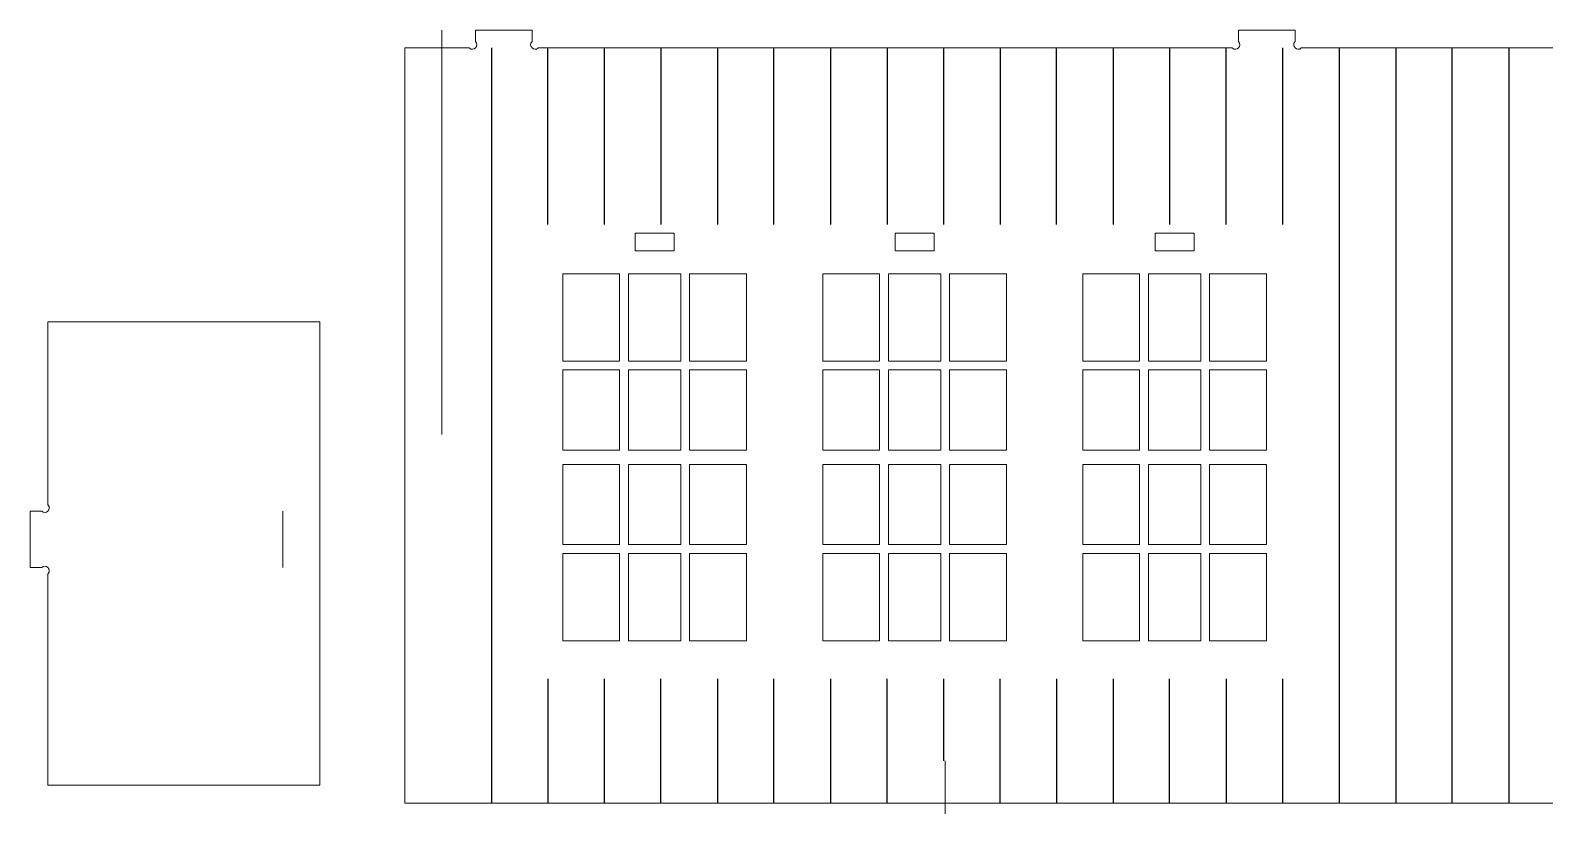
# Model space of a CAD drawing. Header units: millimetres. Extents: x -200 to 189, y -105 to 105.
# Drawn here: x -199.8 to -6.9, y 4.9 to 104.8 of the extents above; entities that cross this region are included whole.
import ezdxf

# ---------------------------------------------------------------- set-up
doc = ezdxf.new("R2010")
doc.units = ezdxf.units.MM
doc.header["$MEASUREMENT"] = 0
doc.layers.add('Capa 1', color=7, linetype='Continuous')

msp = doc.modelspace()

# ---------------------------------------------------------------- linework, layer by layer
at = {"layer": 'Capa 1', "color": 93, "lineweight": 18}
for points, knots in [([(-38.6862, 104.7527), (-38.6862, 104.7527), (-45.886, 104.7527), (-45.886, 104.7527), (-45.886, 104.7527), (-45.886, 104.7527), (-45.886, 103.2998), (-45.886, 103.2998), (-45.886, 103.2998), (-45.3548, 102.7683), (-46.1519, 101.9712), (-46.6831, 102.5026), (-46.6831, 102.5026), (-46.6831, 102.5026), (-135.0886, 102.5026), (-135.0886, 102.5026), (-135.0886, 102.5026), (-135.6204, 101.9712), (-136.4177, 102.7683), (-135.8862, 103.2998), (-135.8862, 103.2998), (-135.8862, 103.2998), (-135.8862, 104.7527), (-135.8862, 104.7527), (-135.8862, 104.7527), (-135.8862, 104.7527), (-143.086, 104.7527), (-143.086, 104.7527), (-143.086, 104.7527), (-143.086, 104.7527), (-143.086, 103.2998), (-143.086, 103.2998), (-143.086, 103.2998), (-142.5545, 102.7683), (-143.3519, 101.9712), (-143.8834, 102.5026), (-143.8834, 102.5026), (-146.6176, 102.5026), (-149.3518, 102.5026), (-152.086, 102.5026), (-152.086, 102.5026), (-152.086, 102.5026), (-152.086, 6.2025), (-152.086, 6.2025), (-152.086, 6.2025), (-47.086, 6.2025), (57.9139, 6.2025), (162.9139, 6.2025), (162.9139, 6.2025), (162.9139, 6.2025), (162.9139, 102.5026), (162.9139, 102.5026), (162.9139, 102.5026), (160.1797, 102.5026), (157.4455, 102.5026), (154.7113, 102.5026), (154.7113, 102.5026), (154.1798, 101.9712), (153.3824, 102.7683), (153.9137, 103.2998), (153.9137, 103.2998), (153.9137, 103.2998), (153.9137, 104.7527), (153.9137, 104.7527), (153.9137, 104.7527), (153.9137, 104.7527), (146.7139, 104.7527), (146.7139, 104.7527), (146.7139, 104.7527), (146.7139, 104.7527), (146.7139, 103.2998), (146.7139, 103.2998), (146.7139, 103.2998), (147.2457, 102.7683), (146.448, 101.9712), (145.9168, 102.5026), (145.9168, 102.5026), (145.9168, 102.5026), (57.5113, 102.5026), (57.5113, 102.5026), (57.5113, 102.5026), (56.9798, 101.9712), (56.1824, 102.7683), (56.7139, 103.2998), (56.7139, 103.2998), (56.7139, 103.2998), (56.7139, 104.7527), (56.7139, 104.7527), (56.7139, 104.7527), (56.7139, 104.7527), (49.5138, 104.7527), (49.5138, 104.7527), (49.5138, 104.7527), (49.5138, 104.7527), (49.5138, 103.2998), (49.5138, 103.2998), (49.5138, 103.2998), (50.0453, 102.7683), (49.2482, 101.9712), (48.7167, 102.5026), (48.7167, 102.5026), (19.8482, 102.5026), (-9.0204, 102.5026), (-37.8889, 102.5026), (-37.8889, 102.5026), (-38.4204, 101.9712), (-39.2175, 102.7683), (-38.6863, 103.2998), (-38.6863, 103.2998), (-38.6863, 103.2998), (-38.6862, 104.7527), (-38.6862, 104.7527)], [0, 0, 0, 0, 0.03448276, 0.03448276, 0.03448276, 0.03448277, 0.06896552, 0.06896552, 0.06896552, 0.06896553, 0.10344828, 0.10344828, 0.10344828, 0.10344829, 0.13793103, 0.13793103, 0.13793103, 0.13793104, 0.17241379, 0.17241379, 0.17241379, 0.1724138, 0.20689655, 0.20689655, 0.20689655, 0.20689656, 0.24137931, 0.24137931, 0.24137931, 0.24137932, 0.27586207, 0.27586207, 0.27586207, 0.27586208, 0.31034483, 0.31034483, 0.31034483, 0.31034484, 0.34482759, 0.34482759, 0.34482759, 0.3448276, 0.37931034, 0.37931034, 0.37931034, 0.37931035, 0.4137931, 0.4137931, 0.4137931, 0.41379311, 0.44827586, 0.44827586, 0.44827586, 0.44827587, 0.48275862, 0.48275862, 0.48275862, 0.48275863, 0.51724138, 0.51724138, 0.51724138, 0.51724139, 0.55172414, 0.55172414, 0.55172414, 0.55172415, 0.5862069, 0.5862069, 0.5862069, 0.58620691, 0.62068966, 0.62068966, 0.62068966, 0.62068967, 0.65517241, 0.65517241, 0.65517241, 0.65517242, 0.68965517, 0.68965517, 0.68965517, 0.68965518, 0.72413793, 0.72413793, 0.72413793, 0.72413794, 0.75862069, 0.75862069, 0.75862069, 0.7586207, 0.79310345, 0.79310345, 0.79310345, 0.79310346, 0.82758621, 0.82758621, 0.82758621, 0.82758622, 0.86206897, 0.86206897, 0.86206897, 0.86206898, 0.89655172, 0.89655172, 0.89655172, 0.89655173, 0.93103448, 0.93103448, 0.93103448, 0.93103449, 1, 1, 1, 1]), ([(-197.5453, 8.4966), (-197.5453, 8.4966), (-197.5453, 35.4399), (-197.5453, 35.4399), (-197.5453, 35.4399), (-197.0141, 35.9714), (-197.8114, 36.7685), (-198.3429, 36.237), (-198.3429, 36.237), (-198.3429, 36.237), (-199.7956, 36.237), (-199.7956, 36.237), (-199.7956, 36.237), (-199.7956, 36.237), (-199.7956, 43.4371), (-199.7956, 43.4371), (-199.7956, 43.4371), (-199.7956, 43.4371), (-198.3429, 43.4371), (-198.3429, 43.4371), (-198.3429, 43.4371), (-197.8114, 42.9059), (-197.014, 43.703), (-197.5453, 44.2342), (-197.5453, 44.2342), (-197.5453, 44.2342), (-197.5453, 67.5839), (-197.5453, 67.5839), (-197.5453, 67.5839), (-197.5453, 67.5839), (-162.8958, 67.584), (-162.8958, 67.584), (-162.8958, 67.584), (-162.8958, 67.584), (-162.8958, 8.4966), (-162.8958, 8.4966), (-162.8958, 8.4966), (-162.8958, 8.4966), (-197.5453, 8.4966), (-197.5453, 8.4966)], [0, 0, 0, 0, 0.09090909, 0.09090909, 0.09090909, 0.0909091, 0.18181818, 0.18181818, 0.18181818, 0.18181819, 0.27272727, 0.27272727, 0.27272727, 0.27272728, 0.36363636, 0.36363636, 0.36363636, 0.36363637, 0.45454545, 0.45454545, 0.45454545, 0.45454546, 0.54545455, 0.54545455, 0.54545455, 0.54545456, 0.63636364, 0.63636364, 0.63636364, 0.63636365, 0.72727273, 0.72727273, 0.72727273, 0.72727274, 0.81818182, 0.81818182, 0.81818182, 0.81818183, 1, 1, 1, 1])]:
    msp.add_open_spline(points, degree=3, knots=knots, dxfattribs=at)
at = {"layer": 'Capa 1', "color": 133, "lineweight": 18}
for points in [[(-147.3611, 104.7527), (-147.3611, 104.7527), (-147.3611, 53.2277), (-147.3611, 53.2277)], [(-167.6206, 43.4371), (-167.6206, 43.4371), (-167.6206, 36.237), (-167.6206, 36.237)], [(-83.2362, 11.6026), (-83.2362, 11.6026), (-83.2362, 4.8526), (-83.2362, 4.8526)]]:
    msp.add_open_spline(points, degree=3, dxfattribs=at)
at = {"layer": 'Capa 1', "lineweight": 25}
for points in [[(-141.0611, 102.5026), (-141.0611, 102.5026), (-141.0611, 6.2025), (-141.0611, 6.2025)], [(-133.861, 80.0026), (-133.861, 80.0026), (-133.861, 102.5026), (-133.861, 102.5026)], [(-126.6609, 80.0026), (-126.6609, 80.0026), (-126.6609, 102.5026), (-126.6609, 102.5026)], [(-119.4611, 102.5026), (-119.4611, 102.5026), (-119.4611, 80.0025), (-119.4611, 80.0025)], [(-112.261, 102.5026), (-112.261, 102.5026), (-112.261, 80.0025), (-112.261, 80.0025)], [(-105.0609, 80.0026), (-105.0609, 80.0026), (-105.0609, 102.5026), (-105.0609, 102.5026)], [(-97.8611, 102.5026), (-97.8611, 102.5026), (-97.8611, 80.0025), (-97.8611, 80.0025)], [(-90.661, 102.5026), (-90.661, 102.5026), (-90.661, 80.0025), (-90.661, 80.0025)], [(-83.4612, 102.5026), (-83.4612, 102.5026), (-83.4612, 80.0025), (-83.4612, 80.0025)], [(-76.2611, 102.5026), (-76.2611, 102.5026), (-76.2611, 80.0025), (-76.2611, 80.0025)], [(-69.0611, 80.0026), (-69.0611, 80.0026), (-69.0611, 102.5026), (-69.0611, 102.5026)], [(-61.8613, 102.5026), (-61.8613, 102.5026), (-61.8613, 80.0025), (-61.8613, 80.0025)], [(-54.6612, 102.5026), (-54.6612, 102.5026), (-54.6612, 80.0025), (-54.6612, 80.0025)], [(-47.4611, 80.0026), (-47.4611, 80.0026), (-47.4611, 102.5026), (-47.4611, 102.5026)], [(-40.261, 80.0026), (-40.261, 80.0026), (-40.261, 102.5026), (-40.261, 102.5026)], [(-33.061, 102.5026), (-33.061, 102.5026), (-33.061, 6.2025), (-33.061, 6.2025)], [(-25.8611, 102.5026), (-25.8611, 102.5026), (-25.8611, 6.2025), (-25.8611, 6.2025)], [(-18.6611, 6.2026), (-18.6611, 6.2026), (-18.6611, 102.5026), (-18.6611, 102.5026)], [(-11.461, 102.5026), (-11.461, 102.5026), (-11.461, 6.2025), (-11.461, 6.2025)], [(-133.861, 22.0425), (-133.861, 22.0425), (-133.861, 6.2025), (-133.861, 6.2025)], [(-126.6609, 6.2026), (-126.6609, 6.2026), (-126.6609, 22.0426), (-126.6609, 22.0426)], [(-119.4611, 6.2026), (-119.4611, 6.2026), (-119.4611, 22.0426), (-119.4611, 22.0426)], [(-112.261, 22.0425), (-112.261, 22.0425), (-112.261, 6.2025), (-112.261, 6.2025)], [(-105.0609, 6.2026), (-105.0609, 6.2026), (-105.0609, 22.0426), (-105.0609, 22.0426)], [(-97.8611, 22.0425), (-97.8611, 22.0425), (-97.8611, 6.2025), (-97.8611, 6.2025)], [(-90.661, 6.2026), (-90.661, 6.2026), (-90.661, 22.0426), (-90.661, 22.0426)], [(-83.4612, 22.0425), (-83.4612, 22.0425), (-83.4612, 11.6026), (-83.4612, 11.6026)], [(-76.2611, 6.2026), (-76.2611, 6.2026), (-76.2611, 22.0426), (-76.2611, 22.0426)], [(-69.0611, 22.0425), (-69.0611, 22.0425), (-69.0611, 6.2025), (-69.0611, 6.2025)], [(-61.8613, 22.0425), (-61.8613, 22.0425), (-61.8613, 6.2025), (-61.8613, 6.2025)], [(-54.6612, 6.2026), (-54.6612, 6.2026), (-54.6612, 22.0426), (-54.6612, 22.0426)], [(-47.4611, 22.0425), (-47.4611, 22.0425), (-47.4611, 6.2025), (-47.4611, 6.2025)], [(-40.261, 6.2026), (-40.261, 6.2026), (-40.261, 22.0426), (-40.261, 22.0426)]]:
    msp.add_open_spline(points, degree=3, dxfattribs=at)
at = {"layer": 'Capa 1', "color": 133, "lineweight": 18}
for points in [[(-122.7462, 78.8775), (-122.7462, 78.8775), (-122.7462, 76.6276), (-122.7462, 76.6276), (-122.7462, 76.6276), (-122.7462, 76.6276), (-117.7962, 76.6276), (-117.7962, 76.6276), (-117.7962, 76.6276), (-117.7962, 76.6276), (-117.7962, 78.8775), (-117.7962, 78.8775), (-117.7962, 78.8775), (-117.7962, 78.8775), (-122.7462, 78.8775), (-122.7462, 78.8775)], [(-84.6762, 76.6276), (-84.6762, 76.6276), (-84.6762, 78.8775), (-84.6762, 78.8775), (-84.6762, 78.8775), (-84.6762, 78.8775), (-89.6262, 78.8775), (-89.6262, 78.8775), (-89.6262, 78.8775), (-89.6262, 78.8775), (-89.6262, 76.6276), (-89.6262, 76.6276), (-89.6262, 76.6276), (-89.6262, 76.6276), (-84.6762, 76.6276), (-84.6762, 76.6276)], [(-51.556, 76.6276), (-51.556, 76.6276), (-51.556, 78.8775), (-51.556, 78.8775), (-51.556, 78.8775), (-51.556, 78.8775), (-56.506, 78.8775), (-56.506, 78.8775), (-56.506, 78.8775), (-56.506, 78.8775), (-56.506, 76.6276), (-56.506, 76.6276), (-56.506, 76.6276), (-56.506, 76.6276), (-51.556, 76.6276), (-51.556, 76.6276)]]:
    msp.add_open_spline(points, degree=3, knots=[0, 0, 0, 0, 0.2, 0.2, 0.2, 0.20000001, 0.4, 0.4, 0.4, 0.40000001, 0.6, 0.6, 0.6, 0.60000001, 1, 1, 1, 1], dxfattribs=at)
at = {"layer": 'Capa 1', "color": 240, "lineweight": 18}
for points in [[(-131.9637, 73.7026), (-131.9678, 73.7026), (-131.9712, 73.6992), (-131.9712, 73.6951), (-131.9712, 73.6951), (-131.9712, 73.6951), (-131.9712, 62.5727), (-131.9712, 62.5727), (-131.9712, 62.5727), (-131.9712, 62.5686), (-131.9678, 62.5652), (-131.9637, 62.5652), (-131.9637, 62.5652), (-131.9637, 62.5652), (-124.7411, 62.5651), (-124.7411, 62.5651), (-124.7411, 62.5651), (-124.737, 62.5651), (-124.7336, 62.5685), (-124.7336, 62.5726), (-124.7336, 62.5726), (-124.7336, 62.5726), (-124.7336, 73.695), (-124.7336, 73.695), (-124.7336, 73.695), (-124.7336, 73.6991), (-124.737, 73.7025), (-124.7411, 73.7025), (-124.7411, 73.7025), (-124.7411, 73.7025), (-131.9637, 73.7026), (-131.9637, 73.7026)], [(-116.9336, 73.6951), (-116.9336, 73.6992), (-116.937, 73.7026), (-116.9411, 73.7026), (-116.9411, 73.7026), (-116.9411, 73.7026), (-123.6009, 73.7026), (-123.6009, 73.7026), (-123.6009, 73.7026), (-123.605, 73.7026), (-123.6084, 73.6992), (-123.6084, 73.6951), (-123.6084, 73.6951), (-123.6084, 73.6951), (-123.6084, 62.5727), (-123.6084, 62.5727), (-123.6084, 62.5727), (-123.6084, 62.5686), (-123.605, 62.5652), (-123.6009, 62.5652), (-123.6009, 62.5652), (-123.6009, 62.5652), (-116.9411, 62.5651), (-116.9411, 62.5651), (-116.9411, 62.5651), (-116.937, 62.5651), (-116.9336, 62.5685), (-116.9336, 62.5726), (-116.9336, 62.5726), (-116.9336, 62.5726), (-116.9336, 73.6951), (-116.9336, 73.6951)], [(-108.5708, 73.6951), (-108.5708, 73.6992), (-108.5742, 73.7026), (-108.5783, 73.7026), (-108.5783, 73.7026), (-108.5783, 73.7026), (-115.8008, 73.7026), (-115.8008, 73.7026), (-115.8008, 73.7026), (-115.8049, 73.7026), (-115.8083, 73.6992), (-115.8083, 73.6951), (-115.8083, 73.6951), (-115.8083, 73.6951), (-115.8083, 62.5727), (-115.8083, 62.5727), (-115.8083, 62.5727), (-115.8083, 62.5686), (-115.8049, 62.5652), (-115.8008, 62.5652), (-115.8008, 62.5652), (-115.8008, 62.5652), (-108.5783, 62.5651), (-108.5783, 62.5651), (-108.5783, 62.5651), (-108.5742, 62.5651), (-108.5708, 62.5685), (-108.5708, 62.5726), (-108.5708, 62.5726), (-108.5708, 62.5726), (-108.5708, 73.6951), (-108.5708, 73.6951)], [(-98.851, 62.5726), (-98.851, 62.5685), (-98.8476, 62.5651), (-98.8435, 62.5651), (-98.8435, 62.5651), (-98.8435, 62.5651), (-91.6209, 62.5651), (-91.6209, 62.5651), (-91.6209, 62.5651), (-91.6168, 62.5651), (-91.6134, 62.5685), (-91.6134, 62.5726), (-91.6134, 62.5726), (-91.6134, 62.5726), (-91.6134, 73.695), (-91.6134, 73.695), (-91.6134, 73.695), (-91.6134, 73.6991), (-91.6168, 73.7025), (-91.6209, 73.7025), (-91.6209, 73.7025), (-91.6209, 73.7025), (-98.8435, 73.7026), (-98.8435, 73.7026), (-98.8435, 73.7026), (-98.8476, 73.7026), (-98.851, 73.6992), (-98.851, 73.6951), (-98.851, 73.6951), (-98.851, 73.6951), (-98.851, 62.5726), (-98.851, 62.5726)], [(-90.4885, 62.5726), (-90.4885, 62.5685), (-90.4851, 62.5651), (-90.481, 62.5651), (-90.481, 62.5651), (-90.481, 62.5651), (-83.8212, 62.5651), (-83.8212, 62.5651), (-83.8212, 62.5651), (-83.8171, 62.5651), (-83.8137, 62.5685), (-83.8137, 62.5726), (-83.8137, 62.5726), (-83.8137, 62.5726), (-83.8137, 73.695), (-83.8137, 73.695), (-83.8137, 73.695), (-83.8137, 73.6991), (-83.8171, 73.7025), (-83.8212, 73.7025), (-83.8212, 73.7025), (-83.8212, 73.7025), (-90.4809, 73.7026), (-90.4809, 73.7026), (-90.4809, 73.7026), (-90.485, 73.7026), (-90.4884, 73.6992), (-90.4884, 73.6951), (-90.4884, 73.6951), (-90.4884, 73.6951), (-90.4885, 62.5726), (-90.4885, 62.5726)], [(-82.6812, 73.7026), (-82.6853, 73.7026), (-82.6887, 73.6992), (-82.6887, 73.6951), (-82.6887, 73.6951), (-82.6887, 73.6951), (-82.6887, 62.5727), (-82.6887, 62.5727), (-82.6887, 62.5727), (-82.6887, 62.5686), (-82.6853, 62.5652), (-82.6812, 62.5652), (-82.6812, 62.5652), (-82.6812, 62.5652), (-75.4586, 62.5651), (-75.4586, 62.5651), (-75.4586, 62.5651), (-75.4545, 62.5651), (-75.4511, 62.5685), (-75.4511, 62.5726), (-75.4511, 62.5726), (-75.4511, 62.5726), (-75.4511, 73.695), (-75.4511, 73.695), (-75.4511, 73.695), (-75.4511, 73.6991), (-75.4545, 73.7025), (-75.4586, 73.7025), (-75.4586, 73.7025), (-75.4586, 73.7025), (-82.6812, 73.7026), (-82.6812, 73.7026)], [(-65.7313, 62.5726), (-65.7313, 62.5685), (-65.7279, 62.5651), (-65.7238, 62.5651), (-65.7238, 62.5651), (-65.7238, 62.5651), (-58.5013, 62.5651), (-58.5013, 62.5651), (-58.5013, 62.5651), (-58.4972, 62.5651), (-58.4938, 62.5685), (-58.4938, 62.5726), (-58.4938, 62.5726), (-58.4938, 62.5726), (-58.4938, 73.695), (-58.4938, 73.695), (-58.4938, 73.695), (-58.4938, 73.6991), (-58.4972, 73.7025), (-58.5013, 73.7025), (-58.5013, 73.7025), (-58.5013, 73.7025), (-65.7238, 73.7026), (-65.7238, 73.7026), (-65.7238, 73.7026), (-65.7279, 73.7026), (-65.7313, 73.6992), (-65.7313, 73.6951), (-65.7313, 73.6951), (-65.7313, 73.6951), (-65.7313, 62.5726), (-65.7313, 62.5726)], [(-57.3685, 62.5726), (-57.3685, 62.5685), (-57.3651, 62.5651), (-57.361, 62.5651), (-57.361, 62.5651), (-57.361, 62.5651), (-50.7012, 62.5651), (-50.7012, 62.5651), (-50.7012, 62.5651), (-50.6971, 62.5651), (-50.6937, 62.5685), (-50.6937, 62.5726), (-50.6937, 62.5726), (-50.6937, 62.5726), (-50.6937, 73.695), (-50.6937, 73.695), (-50.6937, 73.695), (-50.6937, 73.6991), (-50.6971, 73.7025), (-50.7012, 73.7025), (-50.7012, 73.7025), (-50.7012, 73.7025), (-57.361, 73.7026), (-57.361, 73.7026), (-57.361, 73.7026), (-57.3651, 73.7026), (-57.3685, 73.6992), (-57.3685, 73.6951), (-57.3685, 73.6951), (-57.3685, 73.6951), (-57.3685, 62.5726), (-57.3685, 62.5726)], [(-49.561, 73.7026), (-49.5651, 73.7026), (-49.5685, 73.6992), (-49.5685, 73.6951), (-49.5685, 73.6951), (-49.5685, 73.6951), (-49.5685, 62.5727), (-49.5685, 62.5727), (-49.5685, 62.5727), (-49.5685, 62.5686), (-49.5651, 62.5652), (-49.561, 62.5652), (-49.561, 62.5652), (-49.561, 62.5652), (-42.3384, 62.5651), (-42.3384, 62.5651), (-42.3384, 62.5651), (-42.3343, 62.5651), (-42.3309, 62.5685), (-42.3309, 62.5726), (-42.3309, 62.5726), (-42.3309, 62.5726), (-42.3309, 73.695), (-42.3309, 73.695), (-42.3309, 73.695), (-42.3309, 73.6991), (-42.3343, 73.7025), (-42.3384, 73.7025), (-42.3384, 73.7025), (-42.3384, 73.7025), (-49.561, 73.7026), (-49.561, 73.7026)], [(-131.9712, 51.21), (-131.9712, 51.2059), (-131.9678, 51.2025), (-131.9637, 51.2025), (-131.9637, 51.2025), (-131.9637, 51.2025), (-124.7411, 51.2025), (-124.7411, 51.2025), (-124.7411, 51.2025), (-124.737, 51.2025), (-124.7336, 51.2059), (-124.7336, 51.21), (-124.7336, 51.21), (-124.7336, 51.21), (-124.7336, 61.4327), (-124.7336, 61.4327), (-124.7336, 61.4327), (-124.7336, 61.4368), (-124.737, 61.4402), (-124.7411, 61.4402), (-124.7411, 61.4402), (-124.7411, 61.4402), (-131.9637, 61.4403), (-131.9637, 61.4403), (-131.9637, 61.4403), (-131.9678, 61.4403), (-131.9712, 61.4369), (-131.9712, 61.4328), (-131.9712, 61.4328), (-131.9712, 61.4328), (-131.9712, 51.21), (-131.9712, 51.21)], [(-116.9411, 51.2025), (-116.937, 51.2025), (-116.9336, 51.2059), (-116.9336, 51.21), (-116.9336, 51.21), (-116.9336, 51.21), (-116.9336, 61.4327), (-116.9336, 61.4327), (-116.9336, 61.4327), (-116.9336, 61.4368), (-116.937, 61.4402), (-116.9411, 61.4402), (-116.9411, 61.4402), (-116.9411, 61.4402), (-123.6009, 61.4403), (-123.6009, 61.4403), (-123.6009, 61.4403), (-123.605, 61.4403), (-123.6084, 61.4369), (-123.6084, 61.4328), (-123.6084, 61.4328), (-123.6084, 61.4328), (-123.6084, 51.2101), (-123.6084, 51.2101), (-123.6084, 51.2101), (-123.6084, 51.206), (-123.605, 51.2026), (-123.6009, 51.2026), (-123.6009, 51.2026), (-123.6009, 51.2026), (-116.9411, 51.2025), (-116.9411, 51.2025)], [(-108.5783, 51.2025), (-108.5742, 51.2025), (-108.5708, 51.2059), (-108.5708, 51.21), (-108.5708, 51.21), (-108.5708, 51.21), (-108.5708, 61.4327), (-108.5708, 61.4327), (-108.5708, 61.4327), (-108.5708, 61.4368), (-108.5742, 61.4402), (-108.5783, 61.4402), (-108.5783, 61.4402), (-108.5783, 61.4402), (-115.8008, 61.4403), (-115.8008, 61.4403), (-115.8008, 61.4403), (-115.8049, 61.4403), (-115.8083, 61.4369), (-115.8083, 61.4328), (-115.8083, 61.4328), (-115.8083, 61.4328), (-115.8083, 51.2101), (-115.8083, 51.2101), (-115.8083, 51.2101), (-115.8083, 51.206), (-115.8049, 51.2026), (-115.8008, 51.2026), (-115.8008, 51.2026), (-115.8008, 51.2026), (-108.5783, 51.2025), (-108.5783, 51.2025)], [(-91.6209, 51.2025), (-91.6168, 51.2025), (-91.6134, 51.2059), (-91.6134, 51.21), (-91.6134, 51.21), (-91.6134, 51.21), (-91.6134, 61.4327), (-91.6134, 61.4327), (-91.6134, 61.4327), (-91.6134, 61.4368), (-91.6168, 61.4402), (-91.6209, 61.4402), (-91.6209, 61.4402), (-91.6209, 61.4402), (-98.8435, 61.4403), (-98.8435, 61.4403), (-98.8435, 61.4403), (-98.8476, 61.4403), (-98.851, 61.4369), (-98.851, 61.4328), (-98.851, 61.4328), (-98.851, 61.4328), (-98.851, 51.2101), (-98.851, 51.2101), (-98.851, 51.2101), (-98.851, 51.206), (-98.8476, 51.2026), (-98.8435, 51.2026), (-98.8435, 51.2026), (-98.8435, 51.2026), (-91.6209, 51.2025), (-91.6209, 51.2025)], [(-83.8212, 51.2025), (-83.8171, 51.2025), (-83.8137, 51.2059), (-83.8137, 51.21), (-83.8137, 51.21), (-83.8137, 51.21), (-83.8137, 61.4327), (-83.8137, 61.4327), (-83.8137, 61.4327), (-83.8137, 61.4368), (-83.8171, 61.4402), (-83.8212, 61.4402), (-83.8212, 61.4402), (-83.8212, 61.4402), (-90.4809, 61.4403), (-90.4809, 61.4403), (-90.4809, 61.4403), (-90.485, 61.4403), (-90.4884, 61.4369), (-90.4884, 61.4328), (-90.4884, 61.4328), (-90.4884, 61.4328), (-90.4884, 51.2101), (-90.4884, 51.2101), (-90.4884, 51.2101), (-90.4884, 51.206), (-90.485, 51.2026), (-90.4809, 51.2026), (-90.4809, 51.2026), (-90.4809, 51.2026), (-83.8212, 51.2025), (-83.8212, 51.2025)], [(-75.4511, 61.4328), (-75.4511, 61.4369), (-75.4545, 61.4403), (-75.4586, 61.4403), (-75.4586, 61.4403), (-75.4586, 61.4403), (-82.6812, 61.4403), (-82.6812, 61.4403), (-82.6812, 61.4403), (-82.6853, 61.4403), (-82.6887, 61.4369), (-82.6887, 61.4328), (-82.6887, 61.4328), (-82.6887, 61.4328), (-82.6887, 51.2101), (-82.6887, 51.2101), (-82.6887, 51.2101), (-82.6887, 51.206), (-82.6853, 51.2026), (-82.6812, 51.2026), (-82.6812, 51.2026), (-82.6812, 51.2026), (-75.4586, 51.2025), (-75.4586, 51.2025), (-75.4586, 51.2025), (-75.4545, 51.2025), (-75.4511, 51.2059), (-75.4511, 51.21), (-75.4511, 51.21), (-75.4511, 51.21), (-75.4511, 61.4328), (-75.4511, 61.4328)], [(-58.5013, 51.2025), (-58.4972, 51.2025), (-58.4938, 51.2059), (-58.4938, 51.21), (-58.4938, 51.21), (-58.4938, 51.21), (-58.4938, 61.4327), (-58.4938, 61.4327), (-58.4938, 61.4327), (-58.4938, 61.4368), (-58.4972, 61.4402), (-58.5013, 61.4402), (-58.5013, 61.4402), (-58.5013, 61.4402), (-65.7238, 61.4403), (-65.7238, 61.4403), (-65.7238, 61.4403), (-65.7279, 61.4403), (-65.7313, 61.4369), (-65.7313, 61.4328), (-65.7313, 61.4328), (-65.7313, 61.4328), (-65.7313, 51.2101), (-65.7313, 51.2101), (-65.7313, 51.2101), (-65.7313, 51.206), (-65.7279, 51.2026), (-65.7238, 51.2026), (-65.7238, 51.2026), (-65.7238, 51.2026), (-58.5013, 51.2025), (-58.5013, 51.2025)], [(-50.7012, 51.2025), (-50.6971, 51.2025), (-50.6937, 51.2059), (-50.6937, 51.21), (-50.6937, 51.21), (-50.6937, 51.21), (-50.6937, 61.4327), (-50.6937, 61.4327), (-50.6937, 61.4327), (-50.6937, 61.4368), (-50.6971, 61.4402), (-50.7012, 61.4402), (-50.7012, 61.4402), (-50.7012, 61.4402), (-57.361, 61.4403), (-57.361, 61.4403), (-57.361, 61.4403), (-57.3651, 61.4403), (-57.3685, 61.4369), (-57.3685, 61.4328), (-57.3685, 61.4328), (-57.3685, 61.4328), (-57.3685, 51.2101), (-57.3685, 51.2101), (-57.3685, 51.2101), (-57.3685, 51.206), (-57.3651, 51.2026), (-57.361, 51.2026), (-57.361, 51.2026), (-57.361, 51.2026), (-50.7012, 51.2025), (-50.7012, 51.2025)], [(-42.3309, 61.4328), (-42.3309, 61.4369), (-42.3343, 61.4403), (-42.3384, 61.4403), (-42.3384, 61.4403), (-42.3384, 61.4403), (-49.561, 61.4403), (-49.561, 61.4403), (-49.561, 61.4403), (-49.5651, 61.4403), (-49.5685, 61.4369), (-49.5685, 61.4328), (-49.5685, 61.4328), (-49.5685, 61.4328), (-49.5685, 51.2101), (-49.5685, 51.2101), (-49.5685, 51.2101), (-49.5685, 51.206), (-49.5651, 51.2026), (-49.561, 51.2026), (-49.561, 51.2026), (-49.561, 51.2026), (-42.3384, 51.2025), (-42.3384, 51.2025), (-42.3384, 51.2025), (-42.3343, 51.2025), (-42.3309, 51.2059), (-42.3309, 51.21), (-42.3309, 51.21), (-42.3309, 51.21), (-42.3309, 61.4328), (-42.3309, 61.4328)], [(-131.9637, 49.4026), (-131.9678, 49.4026), (-131.9712, 49.3992), (-131.9712, 49.3951), (-131.9712, 49.3951), (-131.9712, 49.3951), (-131.9712, 39.1726), (-131.9712, 39.1726), (-131.9712, 39.1726), (-131.9712, 39.1685), (-131.9678, 39.1651), (-131.9637, 39.1651), (-131.9637, 39.1651), (-131.9637, 39.1651), (-124.7411, 39.1651), (-124.7411, 39.1651), (-124.7411, 39.1651), (-124.737, 39.1651), (-124.7336, 39.1685), (-124.7336, 39.1726), (-124.7336, 39.1726), (-124.7336, 39.1726), (-124.7336, 49.3951), (-124.7336, 49.3951), (-124.7336, 49.3951), (-124.7336, 49.3992), (-124.737, 49.4026), (-124.7411, 49.4026), (-124.7411, 49.4026), (-124.7411, 49.4026), (-131.9637, 49.4026), (-131.9637, 49.4026)], [(-123.6084, 39.1726), (-123.6084, 39.1685), (-123.605, 39.1651), (-123.6009, 39.1651), (-123.6009, 39.1651), (-123.6009, 39.1651), (-116.9411, 39.1651), (-116.9411, 39.1651), (-116.9411, 39.1651), (-116.937, 39.1651), (-116.9336, 39.1685), (-116.9336, 39.1726), (-116.9336, 39.1726), (-116.9336, 39.1726), (-116.9336, 49.3951), (-116.9336, 49.3951), (-116.9336, 49.3951), (-116.9336, 49.3992), (-116.937, 49.4026), (-116.9411, 49.4026), (-116.9411, 49.4026), (-116.9411, 49.4026), (-123.6009, 49.4026), (-123.6009, 49.4026), (-123.6009, 49.4026), (-123.605, 49.4026), (-123.6084, 49.3992), (-123.6084, 49.3951), (-123.6084, 49.3951), (-123.6084, 49.3951), (-123.6084, 39.1726), (-123.6084, 39.1726)], [(-115.8083, 39.1726), (-115.8083, 39.1685), (-115.8049, 39.1651), (-115.8008, 39.1651), (-115.8008, 39.1651), (-115.8008, 39.1651), (-108.5783, 39.1651), (-108.5783, 39.1651), (-108.5783, 39.1651), (-108.5742, 39.1651), (-108.5708, 39.1685), (-108.5708, 39.1726), (-108.5708, 39.1726), (-108.5708, 39.1726), (-108.5708, 49.3951), (-108.5708, 49.3951), (-108.5708, 49.3951), (-108.5708, 49.3992), (-108.5742, 49.4026), (-108.5783, 49.4026), (-108.5783, 49.4026), (-108.5783, 49.4026), (-115.8008, 49.4026), (-115.8008, 49.4026), (-115.8008, 49.4026), (-115.8049, 49.4026), (-115.8083, 49.3992), (-115.8083, 49.3951), (-115.8083, 49.3951), (-115.8083, 49.3951), (-115.8083, 39.1726), (-115.8083, 39.1726)], [(-91.6135, 49.3951), (-91.6135, 49.3992), (-91.6169, 49.4026), (-91.621, 49.4026), (-91.621, 49.4026), (-91.621, 49.4026), (-98.8435, 49.4026), (-98.8435, 49.4026), (-98.8435, 49.4026), (-98.8476, 49.4026), (-98.851, 49.3992), (-98.851, 49.3951), (-98.851, 49.3951), (-98.851, 49.3951), (-98.851, 39.1726), (-98.851, 39.1726), (-98.851, 39.1726), (-98.851, 39.1685), (-98.8476, 39.1651), (-98.8435, 39.1651), (-98.8435, 39.1651), (-98.8435, 39.1651), (-91.6209, 39.1651), (-91.6209, 39.1651), (-91.6209, 39.1651), (-91.6168, 39.1651), (-91.6134, 39.1685), (-91.6134, 39.1726), (-91.6134, 39.1726), (-91.6134, 39.1726), (-91.6135, 49.3951), (-91.6135, 49.3951)], [(-83.8137, 49.3951), (-83.8137, 49.3992), (-83.8171, 49.4026), (-83.8212, 49.4026), (-83.8212, 49.4026), (-83.8212, 49.4026), (-90.4809, 49.4026), (-90.4809, 49.4026), (-90.4809, 49.4026), (-90.485, 49.4026), (-90.4884, 49.3992), (-90.4884, 49.3951), (-90.4884, 49.3951), (-90.4884, 49.3951), (-90.4884, 39.1726), (-90.4884, 39.1726), (-90.4884, 39.1726), (-90.4884, 39.1685), (-90.485, 39.1651), (-90.4809, 39.1651), (-90.4809, 39.1651), (-90.4809, 39.1651), (-83.8212, 39.1651), (-83.8212, 39.1651), (-83.8212, 39.1651), (-83.8171, 39.1651), (-83.8137, 39.1685), (-83.8137, 39.1726), (-83.8137, 39.1726), (-83.8137, 39.1726), (-83.8137, 49.3951), (-83.8137, 49.3951)], [(-82.6812, 49.4026), (-82.6853, 49.4026), (-82.6887, 49.3992), (-82.6887, 49.3951), (-82.6887, 49.3951), (-82.6887, 49.3951), (-82.6887, 39.1726), (-82.6887, 39.1726), (-82.6887, 39.1726), (-82.6887, 39.1685), (-82.6853, 39.1651), (-82.6812, 39.1651), (-82.6812, 39.1651), (-82.6812, 39.1651), (-75.4586, 39.1651), (-75.4586, 39.1651), (-75.4586, 39.1651), (-75.4545, 39.1651), (-75.4511, 39.1685), (-75.4511, 39.1726), (-75.4511, 39.1726), (-75.4511, 39.1726), (-75.4511, 49.3951), (-75.4511, 49.3951), (-75.4511, 49.3951), (-75.4511, 49.3992), (-75.4545, 49.4026), (-75.4586, 49.4026), (-75.4586, 49.4026), (-75.4586, 49.4026), (-82.6812, 49.4026), (-82.6812, 49.4026)], [(-58.4938, 49.3951), (-58.4938, 49.3992), (-58.4972, 49.4026), (-58.5013, 49.4026), (-58.5013, 49.4026), (-58.5013, 49.4026), (-65.7238, 49.4026), (-65.7238, 49.4026), (-65.7238, 49.4026), (-65.7279, 49.4026), (-65.7313, 49.3992), (-65.7313, 49.3951), (-65.7313, 49.3951), (-65.7313, 49.3951), (-65.7313, 39.1726), (-65.7313, 39.1726), (-65.7313, 39.1726), (-65.7313, 39.1685), (-65.7279, 39.1651), (-65.7238, 39.1651), (-65.7238, 39.1651), (-65.7238, 39.1651), (-58.5013, 39.1651), (-58.5013, 39.1651), (-58.5013, 39.1651), (-58.4972, 39.1651), (-58.4938, 39.1685), (-58.4938, 39.1726), (-58.4938, 39.1726), (-58.4938, 39.1726), (-58.4938, 49.3951), (-58.4938, 49.3951)], [(-50.6937, 49.3951), (-50.6937, 49.3992), (-50.6971, 49.4026), (-50.7012, 49.4026), (-50.7012, 49.4026), (-50.7012, 49.4026), (-57.361, 49.4026), (-57.361, 49.4026), (-57.361, 49.4026), (-57.3651, 49.4026), (-57.3685, 49.3992), (-57.3685, 49.3951), (-57.3685, 49.3951), (-57.3685, 49.3951), (-57.3685, 39.1726), (-57.3685, 39.1726), (-57.3685, 39.1726), (-57.3685, 39.1685), (-57.3651, 39.1651), (-57.361, 39.1651), (-57.361, 39.1651), (-57.361, 39.1651), (-50.7012, 39.1651), (-50.7012, 39.1651), (-50.7012, 39.1651), (-50.6971, 39.1651), (-50.6937, 39.1685), (-50.6937, 39.1726), (-50.6937, 39.1726), (-50.6937, 39.1726), (-50.6937, 49.3951), (-50.6937, 49.3951)], [(-49.561, 49.4026), (-49.5651, 49.4026), (-49.5685, 49.3992), (-49.5685, 49.3951), (-49.5685, 49.3951), (-49.5685, 49.3951), (-49.5685, 39.1726), (-49.5685, 39.1726), (-49.5685, 39.1726), (-49.5685, 39.1685), (-49.5651, 39.1651), (-49.561, 39.1651), (-49.561, 39.1651), (-49.561, 39.1651), (-42.3384, 39.1651), (-42.3384, 39.1651), (-42.3384, 39.1651), (-42.3343, 39.1651), (-42.3309, 39.1685), (-42.3309, 39.1726), (-42.3309, 39.1726), (-42.3309, 39.1726), (-42.3309, 49.3951), (-42.3309, 49.3951), (-42.3309, 49.3951), (-42.3309, 49.3992), (-42.3343, 49.4026), (-42.3384, 49.4026), (-42.3384, 49.4026), (-42.3384, 49.4026), (-49.561, 49.4026), (-49.561, 49.4026)], [(-131.9712, 26.9102), (-131.9712, 26.9061), (-131.9678, 26.9027), (-131.9637, 26.9027), (-131.9637, 26.9027), (-131.9637, 26.9027), (-124.7411, 26.9027), (-124.7411, 26.9027), (-124.7411, 26.9027), (-124.737, 26.9027), (-124.7336, 26.9061), (-124.7336, 26.9102), (-124.7336, 26.9102), (-124.7336, 26.9102), (-124.7336, 38.0328), (-124.7336, 38.0328), (-124.7336, 38.0328), (-124.7336, 38.0369), (-124.737, 38.0403), (-124.7411, 38.0403), (-124.7411, 38.0403), (-124.7411, 38.0403), (-131.9637, 38.0403), (-131.9637, 38.0403), (-131.9637, 38.0403), (-131.9678, 38.0403), (-131.9712, 38.0369), (-131.9712, 38.0328), (-131.9712, 38.0328), (-131.9712, 38.0328), (-131.9712, 26.9102), (-131.9712, 26.9102)], [(-116.9336, 38.0328), (-116.9336, 38.0369), (-116.937, 38.0403), (-116.9411, 38.0403), (-116.9411, 38.0403), (-116.9411, 38.0403), (-123.6009, 38.0403), (-123.6009, 38.0403), (-123.6009, 38.0403), (-123.605, 38.0403), (-123.6084, 38.0369), (-123.6084, 38.0328), (-123.6084, 38.0328), (-123.6084, 38.0328), (-123.6084, 26.9102), (-123.6084, 26.9102), (-123.6084, 26.9102), (-123.6084, 26.9061), (-123.605, 26.9027), (-123.6009, 26.9027), (-123.6009, 26.9027), (-123.6009, 26.9027), (-116.9411, 26.9027), (-116.9411, 26.9027), (-116.9411, 26.9027), (-116.937, 26.9027), (-116.9336, 26.9061), (-116.9336, 26.9102), (-116.9336, 26.9102), (-116.9336, 26.9102), (-116.9336, 38.0328), (-116.9336, 38.0328)], [(-115.8008, 38.0403), (-115.8049, 38.0403), (-115.8083, 38.0369), (-115.8083, 38.0328), (-115.8083, 38.0328), (-115.8083, 38.0328), (-115.8083, 26.9102), (-115.8083, 26.9102), (-115.8083, 26.9102), (-115.8083, 26.9061), (-115.8049, 26.9027), (-115.8008, 26.9027), (-115.8008, 26.9027), (-115.8008, 26.9027), (-108.5783, 26.9027), (-108.5783, 26.9027), (-108.5783, 26.9027), (-108.5742, 26.9027), (-108.5708, 26.9061), (-108.5708, 26.9102), (-108.5708, 26.9102), (-108.5708, 26.9102), (-108.5708, 38.0328), (-108.5708, 38.0328), (-108.5708, 38.0328), (-108.5708, 38.0369), (-108.5742, 38.0403), (-108.5783, 38.0403), (-108.5783, 38.0403), (-108.5783, 38.0403), (-115.8008, 38.0403), (-115.8008, 38.0403)], [(-98.8435, 38.0403), (-98.8476, 38.0403), (-98.851, 38.0369), (-98.851, 38.0328), (-98.851, 38.0328), (-98.851, 38.0328), (-98.851, 26.9102), (-98.851, 26.9102), (-98.851, 26.9102), (-98.851, 26.9061), (-98.8476, 26.9027), (-98.8435, 26.9027), (-98.8435, 26.9027), (-98.8435, 26.9027), (-91.6209, 26.9027), (-91.6209, 26.9027), (-91.6209, 26.9027), (-91.6168, 26.9027), (-91.6134, 26.9061), (-91.6134, 26.9102), (-91.6134, 26.9102), (-91.6134, 26.9102), (-91.6134, 38.0328), (-91.6134, 38.0328), (-91.6134, 38.0328), (-91.6134, 38.0369), (-91.6168, 38.0403), (-91.6209, 38.0403), (-91.6209, 38.0403), (-91.6209, 38.0403), (-98.8435, 38.0403), (-98.8435, 38.0403)], [(-90.4885, 26.9102), (-90.4885, 26.9061), (-90.4851, 26.9027), (-90.481, 26.9027), (-90.481, 26.9027), (-90.481, 26.9027), (-83.8212, 26.9027), (-83.8212, 26.9027), (-83.8212, 26.9027), (-83.8171, 26.9027), (-83.8137, 26.9061), (-83.8137, 26.9102), (-83.8137, 26.9102), (-83.8137, 26.9102), (-83.8137, 38.0328), (-83.8137, 38.0328), (-83.8137, 38.0328), (-83.8137, 38.0369), (-83.8171, 38.0403), (-83.8212, 38.0403), (-83.8212, 38.0403), (-83.8212, 38.0403), (-90.4809, 38.0403), (-90.4809, 38.0403), (-90.4809, 38.0403), (-90.485, 38.0403), (-90.4884, 38.0369), (-90.4884, 38.0328), (-90.4884, 38.0328), (-90.4884, 38.0328), (-90.4885, 26.9102), (-90.4885, 26.9102)], [(-75.4511, 38.0328), (-75.4511, 38.0369), (-75.4545, 38.0403), (-75.4586, 38.0403), (-75.4586, 38.0403), (-75.4586, 38.0403), (-82.6812, 38.0403), (-82.6812, 38.0403), (-82.6812, 38.0403), (-82.6853, 38.0403), (-82.6887, 38.0369), (-82.6887, 38.0328), (-82.6887, 38.0328), (-82.6887, 38.0328), (-82.6887, 26.9102), (-82.6887, 26.9102), (-82.6887, 26.9102), (-82.6887, 26.9061), (-82.6853, 26.9027), (-82.6812, 26.9027), (-82.6812, 26.9027), (-82.6812, 26.9027), (-75.4586, 26.9027), (-75.4586, 26.9027), (-75.4586, 26.9027), (-75.4545, 26.9027), (-75.4511, 26.9061), (-75.4511, 26.9102), (-75.4511, 26.9102), (-75.4511, 26.9102), (-75.4511, 38.0328), (-75.4511, 38.0328)], [(-65.7238, 38.0403), (-65.7279, 38.0403), (-65.7313, 38.0369), (-65.7313, 38.0328), (-65.7313, 38.0328), (-65.7313, 38.0328), (-65.7313, 26.9102), (-65.7313, 26.9102), (-65.7313, 26.9102), (-65.7313, 26.9061), (-65.7279, 26.9027), (-65.7238, 26.9027), (-65.7238, 26.9027), (-65.7238, 26.9027), (-58.5013, 26.9027), (-58.5013, 26.9027), (-58.5013, 26.9027), (-58.4972, 26.9027), (-58.4938, 26.9061), (-58.4938, 26.9102), (-58.4938, 26.9102), (-58.4938, 26.9102), (-58.4938, 38.0328), (-58.4938, 38.0328), (-58.4938, 38.0328), (-58.4938, 38.0369), (-58.4972, 38.0403), (-58.5013, 38.0403), (-58.5013, 38.0403), (-58.5013, 38.0403), (-65.7238, 38.0403), (-65.7238, 38.0403)], [(-57.3685, 26.9102), (-57.3685, 26.9061), (-57.3651, 26.9027), (-57.361, 26.9027), (-57.361, 26.9027), (-57.361, 26.9027), (-50.7012, 26.9027), (-50.7012, 26.9027), (-50.7012, 26.9027), (-50.6971, 26.9027), (-50.6937, 26.9061), (-50.6937, 26.9102), (-50.6937, 26.9102), (-50.6937, 26.9102), (-50.6937, 38.0328), (-50.6937, 38.0328), (-50.6937, 38.0328), (-50.6937, 38.0369), (-50.6971, 38.0403), (-50.7012, 38.0403), (-50.7012, 38.0403), (-50.7012, 38.0403), (-57.361, 38.0403), (-57.361, 38.0403), (-57.361, 38.0403), (-57.3651, 38.0403), (-57.3685, 38.0369), (-57.3685, 38.0328), (-57.3685, 38.0328), (-57.3685, 38.0328), (-57.3685, 26.9102), (-57.3685, 26.9102)], [(-42.3309, 38.0328), (-42.3309, 38.0369), (-42.3343, 38.0403), (-42.3384, 38.0403), (-42.3384, 38.0403), (-42.3384, 38.0403), (-49.561, 38.0403), (-49.561, 38.0403), (-49.561, 38.0403), (-49.5651, 38.0403), (-49.5685, 38.0369), (-49.5685, 38.0328), (-49.5685, 38.0328), (-49.5685, 38.0328), (-49.5685, 26.9102), (-49.5685, 26.9102), (-49.5685, 26.9102), (-49.5685, 26.9061), (-49.5651, 26.9027), (-49.561, 26.9027), (-49.561, 26.9027), (-49.561, 26.9027), (-42.3384, 26.9027), (-42.3384, 26.9027), (-42.3384, 26.9027), (-42.3343, 26.9027), (-42.3309, 26.9061), (-42.3309, 26.9102), (-42.3309, 26.9102), (-42.3309, 26.9102), (-42.3309, 38.0328), (-42.3309, 38.0328)]]:
    msp.add_open_spline(points, degree=3, knots=[0, 0, 0, 0, 0.11111111, 0.11111111, 0.11111111, 0.11111112, 0.22222222, 0.22222222, 0.22222222, 0.22222223, 0.33333333, 0.33333333, 0.33333333, 0.33333334, 0.44444444, 0.44444444, 0.44444444, 0.44444445, 0.55555556, 0.55555556, 0.55555556, 0.55555557, 0.66666667, 0.66666667, 0.66666667, 0.66666668, 0.77777778, 0.77777778, 0.77777778, 0.77777779, 1, 1, 1, 1], dxfattribs=at)

doc.saveas('drawing.dxf')
